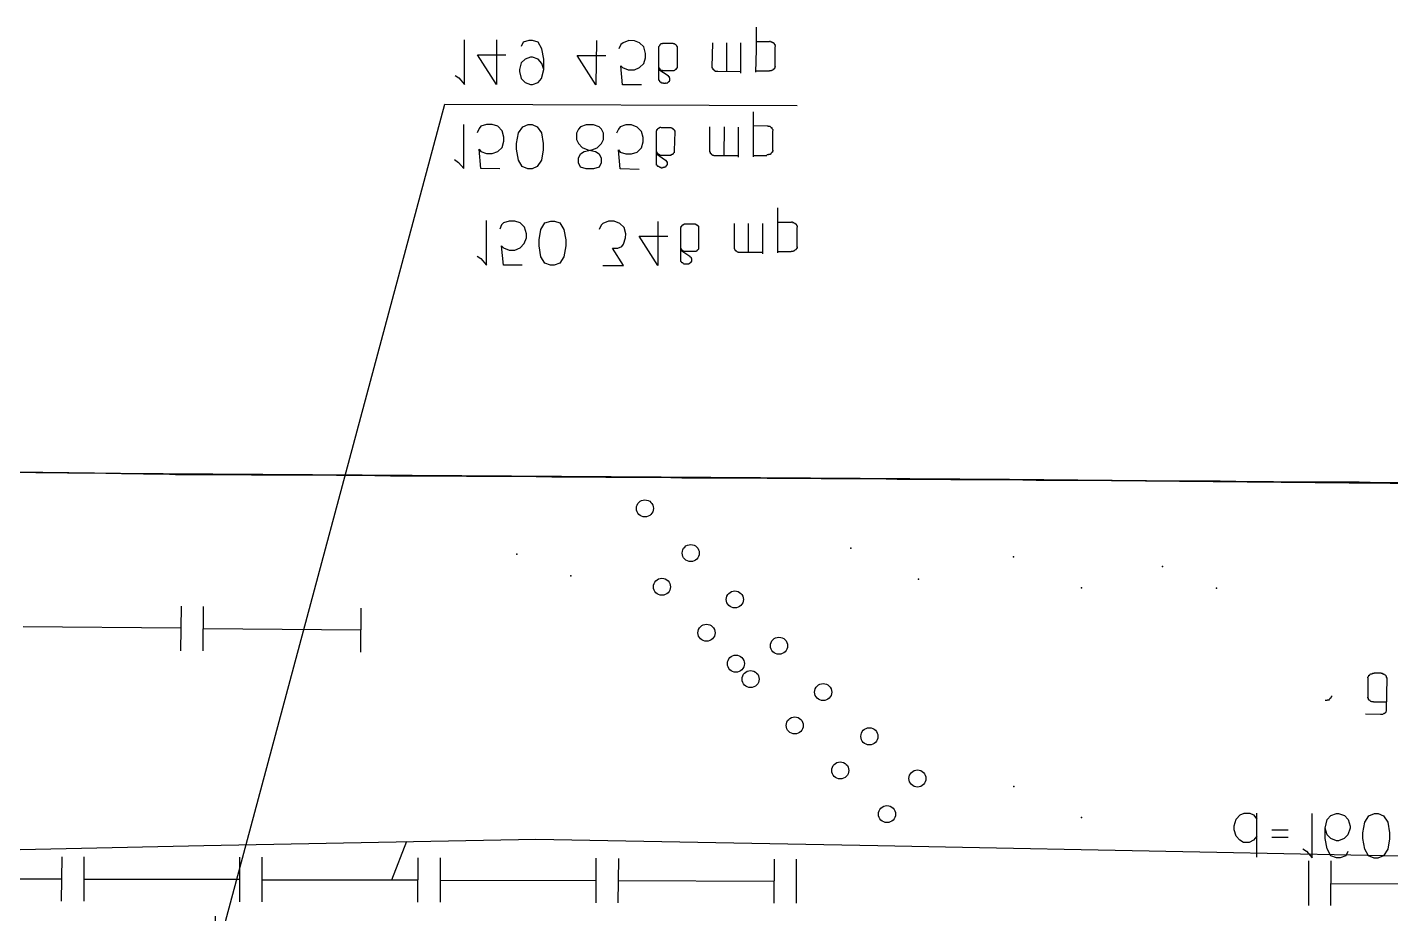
# Model space of a CAD drawing. Header units: metres. Extents: x 20 to 357, y 34 to 206.
# Drawn here: x 218.26 to 250.21, y 76.5 to 97.28 of the extents above; entities that cross this region are included whole.
import ezdxf

# ---------------------------------------------------------------- set-up
doc = ezdxf.new("R2010")
doc.units = ezdxf.units.M
for name, color, linetype in [('CURB', 7, 'Continuous'), ('ELECTR_CABLE_COMM', 7, 'Continuous'), ('GAS', 7, 'Continuous'), ('GRASS', 7, 'Continuous'), ('ROAD', 7, 'Continuous'), ('TREE', 7, 'Continuous')]:
    doc.layers.add(name, color=color, linetype=linetype)

# ---------------------------------------------------------------- blocks, each defined once
blk = doc.blocks.new('ТУЯ_ЗАПАДНАЯ')
blk.add_circle((0, 0), 0.2)
blk = doc.blocks.new('КАЛИНА_ОБЫКНОВЕННАЯ')
blk.add_circle((0, 0), 0.2)
blk = doc.blocks.new('МОЖЖЕВЕЛЬНИК')
blk.add_circle((0, 0), 0.2)
blk = doc.blocks.new('РЯБИНА_ОБЫКНОВЕННАЯ')
blk.add_circle((0, 0), 0.2)

msp = doc.modelspace()

# ---------------------------------------------------------------- linework, layer by layer
at = {"layer": 'CURB'}
msp.add_lwpolyline([(217.95, 86.852), (218.467, 86.841), (219.204, 86.83), (219.732, 86.83), (220.469, 86.819), (220.985, 86.808), (221.447, 86.808), (221.447, 86.808), (221.733, 86.797), (222.25, 86.797), (222.987, 86.797), (223.515, 86.786), (224.252, 86.786), (224.769, 86.786), (225.517, 86.775), (226.034, 86.775), (226.771, 86.764), (227.298, 86.764), (228.035, 86.764), (228.552, 86.753), (229.3, 86.753), (229.817, 86.753), (230.554, 86.742), (231.082, 86.742), (231.819, 86.731), (232.336, 86.731), (233.083, 86.731), (233.6, 86.72), (234.337, 86.72), (234.865, 86.72), (235.602, 86.709), (236.119, 86.709), (236.867, 86.698), (237.384, 86.698), (238.121, 86.698), (238.648, 86.687), (239.385, 86.687), (239.902, 86.676), (240.65, 86.676), (241.167, 86.676), (241.277, 86.676), (241.277, 86.676), (241.904, 86.665), (242.432, 86.665), (243.169, 86.665), (243.686, 86.654), (244.434, 86.654), (244.95, 86.643), (245.687, 86.643), (246.215, 86.643), (246.952, 86.632), (247.469, 86.632), (248.217, 86.621), (248.734, 86.621), (249.471, 86.621), (249.999, 86.61), (250.735, 86.61)], dxfattribs=at)
at = {"layer": 'ELECTR_CABLE_COMM'}
for points in [[(235.338, 96.223), (235.349, 96.751), (235.349, 96.751), (235.349, 97.278)], [(228.288, 96.146), (228.376, 96.091), (228.376, 96.091), (228.508, 95.937), (228.508, 95.937), (228.508, 96.982)], [(229.256, 96.982), (229.256, 95.937), (229.256, 95.937), (228.816, 96.63), (228.816, 96.63), (229.476, 96.63)], [(230.367, 96.289), (230.323, 96.432), (230.323, 96.432), (230.235, 96.531), (230.235, 96.531), (230.103, 96.575), (230.103, 96.575), (230.059, 96.575), (230.059, 96.575), (229.927, 96.531), (229.927, 96.531), (229.839, 96.443), (229.839, 96.443), (229.795, 96.289), (229.795, 96.289), (229.795, 96.245), (229.795, 96.245), (229.839, 96.08), (229.839, 96.08), (229.927, 95.981), (229.927, 95.981), (230.059, 95.937), (230.059, 95.937), (230.103, 95.937), (230.103, 95.937), (230.235, 95.981), (230.235, 95.981), (230.312, 96.08), (230.312, 96.08), (230.367, 96.289), (230.367, 96.289), (230.367, 96.531), (230.367, 96.531), (230.323, 96.773), (230.323, 96.773), (230.235, 96.927), (230.235, 96.927), (230.103, 96.971), (230.103, 96.971), (230.015, 96.971), (230.015, 96.971), (229.883, 96.927), (229.883, 96.927), (229.839, 96.828)], [(231.599, 96.971), (231.588, 95.926), (231.588, 95.926), (231.148, 96.619), (231.148, 96.619), (231.819, 96.619)], [(232.655, 95.926), (232.215, 95.926), (232.215, 95.926), (232.171, 96.377), (232.171, 96.377), (232.215, 96.333), (232.215, 96.333), (232.347, 96.278), (232.347, 96.278), (232.49, 96.278), (232.49, 96.278), (232.611, 96.333), (232.611, 96.333), (232.709, 96.432), (232.709, 96.432), (232.754, 96.564), (232.754, 96.564), (232.754, 96.663), (232.754, 96.663), (232.709, 96.817), (232.709, 96.817), (232.611, 96.916), (232.611, 96.916), (232.49, 96.96), (232.49, 96.96), (232.358, 96.971), (232.358, 96.971), (232.226, 96.916), (232.226, 96.916), (232.171, 96.872), (232.171, 96.872), (232.127, 96.773)], [(233.061, 96.795), (233.061, 96.806), (233.061, 96.806), (233.061, 96.817), (233.061, 96.817), (233.061, 96.828), (233.061, 96.828), (233.072, 96.828), (233.072, 96.828), (233.072, 96.839), (233.072, 96.839), (233.083, 96.85), (233.083, 96.85), (233.083, 96.861), (233.083, 96.861), (233.094, 96.861), (233.094, 96.861), (233.094, 96.872), (233.094, 96.872), (233.105, 96.872), (233.105, 96.872), (233.105, 96.883), (233.105, 96.883), (233.116, 96.894), (233.116, 96.894), (233.127, 96.894), (233.127, 96.894), (233.138, 96.894), (233.138, 96.894), (233.149, 96.894), (233.149, 96.894), (233.16, 96.905), (233.16, 96.905), (233.171, 96.905), (233.171, 96.905), (233.182, 96.905), (233.182, 96.905), (233.193, 96.905)], [(233.193, 96.905), (233.358, 96.905)], [(233.358, 96.905), (233.369, 96.905), (233.369, 96.905), (233.38, 96.905), (233.38, 96.905), (233.391, 96.905), (233.391, 96.905), (233.402, 96.905), (233.402, 96.905), (233.402, 96.894), (233.402, 96.894), (233.413, 96.894), (233.413, 96.894), (233.424, 96.894), (233.424, 96.894), (233.435, 96.883), (233.435, 96.883), (233.446, 96.883), (233.446, 96.883), (233.457, 96.883), (233.457, 96.883), (233.457, 96.872), (233.457, 96.872), (233.468, 96.861), (233.468, 96.861), (233.479, 96.85), (233.479, 96.85), (233.479, 96.839), (233.479, 96.839), (233.49, 96.828), (233.49, 96.828), (233.49, 96.817), (233.49, 96.817), (233.49, 96.806), (233.49, 96.806), (233.49, 96.795)], [(234.986, 96.234), (234.447, 96.245), (234.447, 96.245), (234.436, 96.245), (234.436, 96.245), (234.425, 96.245), (234.425, 96.245), (234.414, 96.245), (234.414, 96.245), (234.403, 96.245), (234.403, 96.245), (234.392, 96.245), (234.392, 96.245), (234.381, 96.245), (234.381, 96.245), (234.381, 96.256), (234.381, 96.256), (234.37, 96.267), (234.37, 96.267), (234.359, 96.267), (234.359, 96.267), (234.359, 96.278), (234.359, 96.278), (234.348, 96.278), (234.348, 96.278), (234.337, 96.278), (234.337, 96.278), (234.337, 96.289), (234.337, 96.289), (234.337, 96.3), (234.337, 96.3), (234.326, 96.311), (234.326, 96.311), (234.326, 96.322), (234.326, 96.322), (234.315, 96.322), (234.315, 96.322), (234.315, 96.333), (234.315, 96.333), (234.315, 96.344), (234.315, 96.344), (234.326, 96.916)], [(234.656, 96.245), (234.656, 96.916)], [(234.986, 96.201), (234.986, 96.916)], [(235.657, 96.938), (235.349, 96.938)], [(235.657, 96.949), (235.668, 96.949), (235.668, 96.949), (235.679, 96.949), (235.679, 96.949), (235.69, 96.938), (235.69, 96.938), (235.701, 96.938), (235.701, 96.938), (235.712, 96.938), (235.712, 96.938), (235.712, 96.927), (235.712, 96.927), (235.723, 96.927), (235.723, 96.927), (235.734, 96.927), (235.734, 96.927), (235.734, 96.916), (235.734, 96.916), (235.745, 96.916), (235.745, 96.916), (235.756, 96.916), (235.756, 96.916), (235.756, 96.905), (235.756, 96.905), (235.767, 96.894), (235.767, 96.894), (235.767, 96.883), (235.767, 96.883), (235.778, 96.883), (235.778, 96.883), (235.778, 96.872), (235.778, 96.872), (235.778, 96.861), (235.778, 96.861), (235.778, 96.85), (235.778, 96.85), (235.789, 96.85), (235.789, 96.85), (235.789, 96.839), (235.789, 96.839), (235.789, 96.828)], [(235.789, 96.355), (235.789, 96.817)], [(233.193, 95.959), (233.182, 95.959), (233.182, 95.959), (233.171, 95.959), (233.171, 95.959), (233.171, 95.97), (233.171, 95.97), (233.16, 95.97), (233.16, 95.97), (233.149, 95.97), (233.149, 95.97), (233.138, 95.97), (233.138, 95.97), (233.127, 95.97), (233.127, 95.97), (233.127, 95.981), (233.127, 95.981), (233.116, 95.981), (233.116, 95.981), (233.105, 95.981), (233.105, 95.981), (233.105, 95.992), (233.105, 95.992), (233.094, 96.003), (233.094, 96.003), (233.083, 96.003), (233.083, 96.003), (233.083, 96.014), (233.083, 96.014), (233.083, 96.025), (233.083, 96.025), (233.072, 96.025), (233.072, 96.025), (233.072, 96.036), (233.072, 96.036), (233.061, 96.047), (233.061, 96.047), (233.061, 96.058), (233.061, 96.058), (233.061, 96.069), (233.061, 96.069), (233.061, 96.795)], [(233.49, 96.795), (233.49, 96.355)], [(233.193, 96.256), (233.182, 96.256), (233.182, 96.256), (233.171, 96.256), (233.171, 96.256), (233.16, 96.256), (233.16, 96.256), (233.149, 96.256), (233.149, 96.256), (233.149, 96.267), (233.149, 96.267), (233.138, 96.267), (233.138, 96.267), (233.127, 96.267), (233.127, 96.267), (233.116, 96.267), (233.116, 96.267), (233.105, 96.278), (233.105, 96.278), (233.105, 96.289), (233.105, 96.289), (233.094, 96.289), (233.094, 96.289), (233.094, 96.3), (233.094, 96.3), (233.083, 96.3), (233.083, 96.3), (233.083, 96.311), (233.083, 96.311), (233.072, 96.322), (233.072, 96.322), (233.072, 96.333), (233.072, 96.333), (233.061, 96.333), (233.061, 96.333), (233.061, 96.344), (233.061, 96.344), (233.061, 96.355), (233.061, 96.355), (233.061, 96.366)], [(233.061, 96.289), (233.281, 96.146), (233.281, 96.146), (233.281, 96.135), (233.281, 96.135), (233.292, 96.124), (233.292, 96.124), (233.303, 96.124), (233.303, 96.124), (233.303, 96.113), (233.303, 96.113), (233.303, 96.102), (233.303, 96.102), (233.314, 96.091), (233.314, 96.091), (233.314, 96.08), (233.314, 96.08), (233.314, 96.069), (233.314, 96.069), (233.314, 96.058), (233.314, 96.058), (233.314, 96.047), (233.314, 96.047), (233.314, 96.036), (233.314, 96.036), (233.314, 96.025), (233.314, 96.025), (233.303, 96.025), (233.303, 96.025), (233.303, 96.014), (233.303, 96.014), (233.303, 96.003), (233.303, 96.003), (233.292, 96.003), (233.292, 96.003), (233.292, 95.992), (233.292, 95.992), (233.281, 95.992), (233.281, 95.992), (233.281, 95.981), (233.281, 95.981), (233.27, 95.981), (233.27, 95.981), (233.259, 95.97), (233.259, 95.97), (233.248, 95.959), (233.248, 95.959), (233.237, 95.97), (233.237, 95.97), (233.226, 95.97), (233.226, 95.97), (233.215, 95.97), (233.215, 95.97), (233.215, 95.959), (233.215, 95.959), (233.204, 95.959), (233.204, 95.959), (233.193, 95.959)], [(233.358, 96.256), (233.193, 96.256)], [(233.49, 96.355), (233.49, 96.344), (233.49, 96.344), (233.49, 96.333), (233.49, 96.333), (233.49, 96.322), (233.49, 96.322), (233.479, 96.322), (233.479, 96.322), (233.479, 96.311), (233.479, 96.311), (233.468, 96.3), (233.468, 96.3), (233.468, 96.289), (233.468, 96.289), (233.457, 96.289), (233.457, 96.289), (233.446, 96.289), (233.446, 96.289), (233.446, 96.278), (233.446, 96.278), (233.435, 96.267), (233.435, 96.267), (233.424, 96.267), (233.424, 96.267), (233.424, 96.256), (233.424, 96.256), (233.413, 96.256), (233.413, 96.256), (233.402, 96.256), (233.402, 96.256), (233.391, 96.256), (233.391, 96.256), (233.38, 96.256), (233.38, 96.256), (233.369, 96.256), (233.369, 96.256), (233.358, 96.256)], [(235.338, 96.256), (235.657, 96.256)], [(235.789, 96.366), (235.789, 96.355), (235.789, 96.355), (235.778, 96.344), (235.778, 96.344), (235.778, 96.333), (235.778, 96.333), (235.778, 96.322), (235.778, 96.322), (235.767, 96.311), (235.767, 96.311), (235.767, 96.3), (235.767, 96.3), (235.756, 96.3), (235.756, 96.3), (235.756, 96.289), (235.756, 96.289), (235.745, 96.289), (235.745, 96.289), (235.734, 96.289), (235.734, 96.289), (235.734, 96.278), (235.734, 96.278), (235.723, 96.267), (235.723, 96.267), (235.712, 96.267), (235.712, 96.267), (235.701, 96.267), (235.701, 96.267), (235.701, 96.256), (235.701, 96.256), (235.69, 96.256), (235.69, 96.256), (235.679, 96.256), (235.679, 96.256), (235.668, 96.256), (235.668, 96.256), (235.657, 96.256)], [(222.668, 76.437), (222.679, 75.469), (222.679, 75.469), (228.046, 95.475), (228.046, 95.475), (236.306, 95.442)], [(235.283, 94.243), (235.283, 94.771), (235.283, 94.771), (235.283, 95.299)], [(228.277, 94.177), (228.365, 94.111), (228.365, 94.111), (228.497, 93.968), (228.497, 93.968), (228.497, 95.002)], [(229.333, 93.957), (228.893, 93.968), (228.893, 93.968), (228.849, 94.419), (228.849, 94.419), (228.893, 94.364), (228.893, 94.364), (229.025, 94.32), (229.025, 94.32), (229.157, 94.32), (229.157, 94.32), (229.289, 94.364), (229.289, 94.364), (229.388, 94.463), (229.388, 94.463), (229.432, 94.606), (229.432, 94.606), (229.432, 94.705), (229.432, 94.705), (229.388, 94.848), (229.388, 94.848), (229.289, 94.958), (229.289, 94.958), (229.157, 95.002), (229.157, 95.002), (229.025, 95.002), (229.025, 95.002), (228.893, 94.958), (228.893, 94.958), (228.849, 94.903), (228.849, 94.903), (228.805, 94.804)], [(229.993, 93.957), (229.861, 94.012), (229.861, 94.012), (229.773, 94.166), (229.773, 94.166), (229.729, 94.419), (229.729, 94.419), (229.729, 94.551), (229.729, 94.551), (229.773, 94.804), (229.773, 94.804), (229.872, 94.947), (229.872, 94.947), (230.004, 95.002), (230.004, 95.002), (230.092, 95.002), (230.092, 95.002), (230.213, 94.947), (230.213, 94.947), (230.312, 94.804), (230.312, 94.804), (230.356, 94.551), (230.356, 94.551), (230.356, 94.408), (230.356, 94.408), (230.312, 94.166), (230.312, 94.166), (230.213, 94.012), (230.213, 94.012), (230.092, 93.957), (230.092, 93.957), (229.993, 93.957)], [(231.357, 93.957), (231.225, 94.001), (231.225, 94.001), (231.181, 94.1), (231.181, 94.1), (231.181, 94.21), (231.181, 94.21), (231.225, 94.309), (231.225, 94.309), (231.313, 94.364), (231.313, 94.364), (231.489, 94.408), (231.489, 94.408), (231.621, 94.452), (231.621, 94.452), (231.72, 94.551), (231.72, 94.551), (231.764, 94.65), (231.764, 94.65), (231.764, 94.793), (231.764, 94.793), (231.72, 94.892), (231.72, 94.892), (231.665, 94.947), (231.665, 94.947), (231.533, 94.991), (231.533, 94.991), (231.357, 94.991), (231.357, 94.991), (231.225, 94.947), (231.225, 94.947), (231.181, 94.892), (231.181, 94.892), (231.137, 94.793), (231.137, 94.793), (231.137, 94.65), (231.137, 94.65), (231.181, 94.551), (231.181, 94.551), (231.269, 94.463), (231.269, 94.463), (231.401, 94.408), (231.401, 94.408), (231.577, 94.364), (231.577, 94.364), (231.665, 94.309), (231.665, 94.309), (231.709, 94.21), (231.709, 94.21), (231.709, 94.1), (231.709, 94.1), (231.665, 94.001), (231.665, 94.001), (231.533, 93.957), (231.533, 93.957), (231.357, 93.957)], [(232.6, 93.946), (232.16, 93.957), (232.16, 93.957), (232.116, 94.408), (232.116, 94.408), (232.16, 94.353), (232.16, 94.353), (232.292, 94.309), (232.292, 94.309), (232.424, 94.309), (232.424, 94.309), (232.556, 94.353), (232.556, 94.353), (232.655, 94.452), (232.655, 94.452), (232.699, 94.595), (232.699, 94.595), (232.699, 94.694), (232.699, 94.694), (232.655, 94.837), (232.655, 94.837), (232.556, 94.936), (232.556, 94.936), (232.424, 94.991), (232.424, 94.991), (232.292, 94.991), (232.292, 94.991), (232.16, 94.947), (232.16, 94.947), (232.116, 94.892), (232.116, 94.892), (232.072, 94.793)], [(233.006, 94.826), (233.006, 94.837), (233.006, 94.837), (233.006, 94.848), (233.006, 94.848), (233.017, 94.848), (233.017, 94.848), (233.017, 94.859), (233.017, 94.859), (233.017, 94.87), (233.017, 94.87), (233.017, 94.881), (233.017, 94.881), (233.028, 94.881), (233.028, 94.881), (233.028, 94.892), (233.028, 94.892), (233.039, 94.892), (233.039, 94.892), (233.039, 94.903), (233.039, 94.903), (233.05, 94.903), (233.05, 94.903), (233.061, 94.914), (233.061, 94.914), (233.072, 94.914), (233.072, 94.914), (233.072, 94.925), (233.072, 94.925), (233.083, 94.925), (233.083, 94.925), (233.094, 94.936), (233.094, 94.936), (233.105, 94.936), (233.105, 94.936), (233.116, 94.925), (233.116, 94.925), (233.127, 94.925), (233.127, 94.925), (233.138, 94.925)], [(233.138, 94.925), (233.303, 94.925)], [(233.303, 94.925), (233.314, 94.925), (233.314, 94.925), (233.325, 94.925), (233.325, 94.925), (233.336, 94.925), (233.336, 94.925), (233.347, 94.925), (233.347, 94.925), (233.358, 94.925), (233.358, 94.925), (233.369, 94.914), (233.369, 94.914), (233.38, 94.914), (233.38, 94.914), (233.38, 94.903), (233.38, 94.903), (233.391, 94.903), (233.391, 94.903), (233.391, 94.892), (233.391, 94.892), (233.402, 94.892), (233.402, 94.892), (233.413, 94.892), (233.413, 94.892), (233.413, 94.881), (233.413, 94.881), (233.424, 94.87), (233.424, 94.87), (233.424, 94.859), (233.424, 94.859), (233.435, 94.859), (233.435, 94.859), (233.435, 94.848), (233.435, 94.848), (233.435, 94.837), (233.435, 94.837), (233.435, 94.826)], [(234.931, 94.265), (234.381, 94.265), (234.381, 94.265), (234.37, 94.265), (234.37, 94.265), (234.359, 94.265), (234.359, 94.265), (234.348, 94.276), (234.348, 94.276), (234.337, 94.276), (234.337, 94.276), (234.326, 94.276), (234.326, 94.276), (234.315, 94.287), (234.315, 94.287), (234.304, 94.287), (234.304, 94.287), (234.293, 94.298), (234.293, 94.298), (234.293, 94.309), (234.293, 94.309), (234.282, 94.309), (234.282, 94.309), (234.282, 94.32), (234.282, 94.32), (234.271, 94.32), (234.271, 94.32), (234.271, 94.331), (234.271, 94.331), (234.271, 94.342), (234.271, 94.342), (234.271, 94.353), (234.271, 94.353), (234.26, 94.353), (234.26, 94.353), (234.26, 94.364), (234.26, 94.364), (234.26, 94.375), (234.26, 94.375), (234.26, 94.947)], [(234.59, 94.265), (234.601, 94.947)], [(234.931, 94.232), (234.931, 94.936)], [(235.602, 94.958), (235.283, 94.969)], [(235.602, 94.969), (235.613, 94.969), (235.613, 94.969), (235.624, 94.969), (235.624, 94.969), (235.624, 94.958), (235.624, 94.958), (235.635, 94.958), (235.635, 94.958), (235.646, 94.958), (235.646, 94.958), (235.657, 94.958), (235.657, 94.958), (235.668, 94.958), (235.668, 94.958), (235.679, 94.947), (235.679, 94.947), (235.69, 94.936), (235.69, 94.936), (235.69, 94.925), (235.69, 94.925), (235.701, 94.925), (235.701, 94.925), (235.712, 94.925), (235.712, 94.925), (235.712, 94.914), (235.712, 94.914), (235.712, 94.903), (235.712, 94.903), (235.723, 94.892), (235.723, 94.892), (235.723, 94.881), (235.723, 94.881), (235.734, 94.881), (235.734, 94.881), (235.734, 94.87), (235.734, 94.87), (235.734, 94.859)], [(233.127, 93.979), (233.116, 93.979), (233.116, 93.979), (233.116, 93.99), (233.116, 93.99), (233.105, 93.99), (233.105, 93.99), (233.094, 93.99), (233.094, 93.99), (233.083, 93.99), (233.083, 93.99), (233.083, 94.001), (233.083, 94.001), (233.072, 94.001), (233.072, 94.001), (233.061, 94.012), (233.061, 94.012), (233.05, 94.012), (233.05, 94.012), (233.039, 94.012), (233.039, 94.012), (233.028, 94.023), (233.028, 94.023), (233.028, 94.034), (233.028, 94.034), (233.017, 94.045), (233.017, 94.045), (233.006, 94.045), (233.006, 94.045), (233.006, 94.056), (233.006, 94.056), (233.006, 94.067), (233.006, 94.067), (233.006, 94.078), (233.006, 94.078), (233.006, 94.089), (233.006, 94.089), (233.006, 94.1), (233.006, 94.1), (233.006, 94.826)], [(233.435, 94.826), (233.424, 94.386)], [(235.734, 94.386), (235.734, 94.848)], [(233.127, 94.276), (233.116, 94.276), (233.116, 94.276), (233.105, 94.276), (233.105, 94.276), (233.094, 94.276), (233.094, 94.276), (233.083, 94.287), (233.083, 94.287), (233.072, 94.287), (233.072, 94.287), (233.072, 94.298), (233.072, 94.298), (233.061, 94.298), (233.061, 94.298), (233.05, 94.309), (233.05, 94.309), (233.039, 94.309), (233.039, 94.309), (233.039, 94.32), (233.039, 94.32), (233.028, 94.32), (233.028, 94.32), (233.028, 94.331), (233.028, 94.331), (233.017, 94.331), (233.017, 94.331), (233.017, 94.342), (233.017, 94.342), (233.017, 94.353), (233.017, 94.353), (233.017, 94.364), (233.017, 94.364), (233.006, 94.364), (233.006, 94.364), (233.006, 94.375), (233.006, 94.375), (233.006, 94.386)], [(233.006, 94.309), (233.215, 94.166), (233.215, 94.166), (233.226, 94.166), (233.226, 94.166), (233.237, 94.155), (233.237, 94.155), (233.237, 94.144), (233.237, 94.144), (233.237, 94.133), (233.237, 94.133), (233.248, 94.133), (233.248, 94.133), (233.259, 94.122), (233.259, 94.122), (233.259, 94.111), (233.259, 94.111), (233.259, 94.1), (233.259, 94.1), (233.259, 94.089), (233.259, 94.089), (233.259, 94.078), (233.259, 94.078), (233.259, 94.067), (233.259, 94.067), (233.259, 94.056), (233.259, 94.056), (233.248, 94.056), (233.248, 94.056), (233.248, 94.045), (233.248, 94.045), (233.248, 94.034), (233.248, 94.034), (233.237, 94.034), (233.237, 94.034), (233.237, 94.023), (233.237, 94.023), (233.226, 94.023), (233.226, 94.023), (233.226, 94.012), (233.226, 94.012), (233.215, 94.012), (233.215, 94.012), (233.215, 94.001), (233.215, 94.001), (233.204, 94.001), (233.204, 94.001), (233.193, 94.001), (233.193, 94.001), (233.193, 93.99), (233.193, 93.99), (233.182, 93.99), (233.182, 93.99), (233.171, 93.99), (233.171, 93.99), (233.16, 93.99), (233.16, 93.99), (233.149, 93.979), (233.149, 93.979), (233.138, 93.979), (233.138, 93.979), (233.127, 93.979)], [(233.303, 94.276), (233.127, 94.276)], [(233.424, 94.386), (233.424, 94.375), (233.424, 94.375), (233.424, 94.364), (233.424, 94.364), (233.424, 94.353), (233.424, 94.353), (233.424, 94.342), (233.424, 94.342), (233.424, 94.331), (233.424, 94.331), (233.413, 94.331), (233.413, 94.331), (233.402, 94.32), (233.402, 94.32), (233.402, 94.309), (233.402, 94.309), (233.391, 94.309), (233.391, 94.309), (233.391, 94.298), (233.391, 94.298), (233.38, 94.298), (233.38, 94.298), (233.369, 94.298), (233.369, 94.298), (233.358, 94.287), (233.358, 94.287), (233.347, 94.287), (233.347, 94.287), (233.347, 94.276), (233.347, 94.276), (233.336, 94.276), (233.336, 94.276), (233.325, 94.276), (233.325, 94.276), (233.314, 94.276), (233.314, 94.276), (233.303, 94.276)], [(235.283, 94.276), (235.591, 94.276)], [(235.734, 94.397), (235.734, 94.386), (235.734, 94.386), (235.734, 94.375), (235.734, 94.375), (235.723, 94.364), (235.723, 94.364), (235.723, 94.353), (235.723, 94.353), (235.712, 94.353), (235.712, 94.353), (235.712, 94.342), (235.712, 94.342), (235.712, 94.331), (235.712, 94.331), (235.701, 94.331), (235.701, 94.331), (235.69, 94.32), (235.69, 94.32), (235.69, 94.309), (235.69, 94.309), (235.679, 94.309), (235.679, 94.309), (235.679, 94.298), (235.679, 94.298), (235.668, 94.298), (235.668, 94.298), (235.657, 94.298), (235.657, 94.298), (235.646, 94.298), (235.646, 94.298), (235.635, 94.298), (235.635, 94.298), (235.635, 94.287), (235.635, 94.287), (235.624, 94.287), (235.624, 94.287), (235.613, 94.287), (235.613, 94.287), (235.602, 94.287), (235.602, 94.287), (235.591, 94.287)]]:
    msp.add_lwpolyline(points, dxfattribs=at)
at = {"layer": 'GAS'}
for points in [[(235.855, 91.988), (235.855, 92.516), (235.855, 92.516), (235.855, 93.044)], [(228.805, 91.911), (228.893, 91.856), (228.893, 91.856), (229.025, 91.702), (229.025, 91.702), (229.025, 92.747)], [(229.861, 91.702), (229.421, 91.702), (229.421, 91.702), (229.377, 92.153), (229.377, 92.153), (229.421, 92.109), (229.421, 92.109), (229.553, 92.054), (229.553, 92.054), (229.685, 92.054), (229.685, 92.054), (229.817, 92.109), (229.817, 92.109), (229.905, 92.208), (229.905, 92.208), (229.96, 92.34), (229.96, 92.34), (229.96, 92.439), (229.96, 92.439), (229.916, 92.593), (229.916, 92.593), (229.817, 92.692), (229.817, 92.692), (229.685, 92.736), (229.685, 92.736), (229.553, 92.736), (229.553, 92.736), (229.421, 92.692), (229.421, 92.692), (229.377, 92.648), (229.377, 92.648), (229.333, 92.549)], [(230.521, 91.702), (230.389, 91.746), (230.389, 91.746), (230.301, 91.9), (230.301, 91.9), (230.257, 92.153), (230.257, 92.153), (230.257, 92.296), (230.257, 92.296), (230.301, 92.538), (230.301, 92.538), (230.389, 92.692), (230.389, 92.692), (230.532, 92.736), (230.532, 92.736), (230.62, 92.736), (230.62, 92.736), (230.741, 92.692), (230.741, 92.692), (230.84, 92.538), (230.84, 92.538), (230.884, 92.296), (230.884, 92.296), (230.884, 92.153), (230.884, 92.153), (230.84, 91.9), (230.84, 91.9), (230.741, 91.746), (230.741, 91.746), (230.609, 91.702), (230.609, 91.702), (230.521, 91.702)], [(231.753, 91.691), (232.237, 91.691), (232.237, 91.691), (231.973, 92.098), (231.973, 92.098), (232.105, 92.098), (232.105, 92.098), (232.193, 92.142), (232.193, 92.142), (232.237, 92.197), (232.237, 92.197), (232.281, 92.34), (232.281, 92.34), (232.292, 92.439), (232.292, 92.439), (232.248, 92.582), (232.248, 92.582), (232.149, 92.681), (232.149, 92.681), (232.017, 92.736), (232.017, 92.736), (231.885, 92.736), (231.885, 92.736), (231.753, 92.681), (231.753, 92.681), (231.709, 92.637), (231.709, 92.637), (231.665, 92.538)], [(233.039, 92.725), (233.039, 91.691), (233.039, 91.691), (232.6, 92.384), (232.6, 92.384), (233.27, 92.384)], [(233.578, 92.56), (233.578, 92.571), (233.578, 92.571), (233.578, 92.582), (233.578, 92.582), (233.589, 92.582), (233.589, 92.582), (233.589, 92.593), (233.589, 92.593), (233.589, 92.604), (233.589, 92.604), (233.589, 92.615), (233.589, 92.615), (233.6, 92.615), (233.6, 92.615), (233.6, 92.626), (233.6, 92.626), (233.611, 92.626), (233.611, 92.626), (233.611, 92.637), (233.611, 92.637), (233.622, 92.648), (233.622, 92.648), (233.633, 92.648), (233.633, 92.648), (233.644, 92.648), (233.644, 92.648), (233.644, 92.659), (233.644, 92.659), (233.655, 92.659), (233.655, 92.659), (233.666, 92.67), (233.666, 92.67), (233.677, 92.67), (233.677, 92.67), (233.688, 92.67), (233.688, 92.67), (233.699, 92.67), (233.699, 92.67), (233.71, 92.67)], [(233.71, 92.67), (233.875, 92.67)], [(233.875, 92.67), (233.886, 92.67), (233.886, 92.67), (233.897, 92.67), (233.897, 92.67), (233.908, 92.67), (233.908, 92.67), (233.919, 92.67), (233.919, 92.67), (233.919, 92.659), (233.919, 92.659), (233.93, 92.659), (233.93, 92.659), (233.941, 92.648), (233.941, 92.648), (233.952, 92.648), (233.952, 92.648), (233.963, 92.648), (233.963, 92.648), (233.963, 92.637), (233.963, 92.637), (233.974, 92.637), (233.974, 92.637), (233.974, 92.626), (233.974, 92.626), (233.985, 92.615), (233.985, 92.615), (233.996, 92.615), (233.996, 92.615), (233.996, 92.604), (233.996, 92.604), (233.996, 92.593), (233.996, 92.593), (233.996, 92.582), (233.996, 92.582), (233.996, 92.571), (233.996, 92.571), (233.996, 92.56)], [(235.503, 91.999), (234.953, 91.999), (234.953, 91.999), (234.942, 91.999), (234.942, 91.999), (234.931, 91.999), (234.931, 91.999), (234.92, 92.01), (234.92, 92.01), (234.909, 92.01), (234.909, 92.01), (234.898, 92.01), (234.898, 92.01), (234.887, 92.021), (234.887, 92.021), (234.887, 92.032), (234.887, 92.032), (234.876, 92.032), (234.876, 92.032), (234.865, 92.032), (234.865, 92.032), (234.865, 92.043), (234.865, 92.043), (234.854, 92.043), (234.854, 92.043), (234.854, 92.054), (234.854, 92.054), (234.843, 92.065), (234.843, 92.065), (234.843, 92.076), (234.843, 92.076), (234.843, 92.087), (234.843, 92.087), (234.832, 92.087), (234.832, 92.087), (234.832, 92.098), (234.832, 92.098), (234.832, 92.109), (234.832, 92.109), (234.832, 92.681)], [(235.162, 91.999), (235.162, 92.681)], [(235.503, 91.966), (235.503, 92.681)], [(236.174, 92.703), (235.855, 92.703)], [(236.174, 92.714), (236.185, 92.714), (236.185, 92.714), (236.196, 92.714), (236.196, 92.714), (236.196, 92.703), (236.196, 92.703), (236.207, 92.703), (236.207, 92.703), (236.218, 92.703), (236.218, 92.703), (236.229, 92.692), (236.229, 92.692), (236.24, 92.692), (236.24, 92.692), (236.251, 92.681), (236.251, 92.681), (236.262, 92.681), (236.262, 92.681), (236.262, 92.67), (236.262, 92.67), (236.273, 92.67), (236.273, 92.67), (236.284, 92.659), (236.284, 92.659), (236.284, 92.648), (236.284, 92.648), (236.295, 92.637), (236.295, 92.637), (236.295, 92.626), (236.295, 92.626), (236.295, 92.615), (236.295, 92.615), (236.306, 92.615), (236.306, 92.615), (236.306, 92.604), (236.306, 92.604), (236.306, 92.593)], [(233.699, 91.724), (233.688, 91.724), (233.688, 91.724), (233.677, 91.724), (233.677, 91.724), (233.666, 91.724), (233.666, 91.724), (233.655, 91.724), (233.655, 91.724), (233.644, 91.735), (233.644, 91.735), (233.633, 91.746), (233.633, 91.746), (233.622, 91.746), (233.622, 91.746), (233.622, 91.757), (233.622, 91.757), (233.611, 91.757), (233.611, 91.757), (233.6, 91.757), (233.6, 91.757), (233.6, 91.768), (233.6, 91.768), (233.589, 91.779), (233.589, 91.779), (233.589, 91.79), (233.589, 91.79), (233.578, 91.79), (233.578, 91.79), (233.578, 91.801), (233.578, 91.801), (233.578, 91.812), (233.578, 91.812), (233.578, 91.823), (233.578, 91.823), (233.578, 91.834), (233.578, 91.834), (233.578, 92.56)], [(233.996, 92.56), (233.996, 92.12)], [(236.306, 92.12), (236.306, 92.582)], [(233.699, 92.021), (233.688, 92.021), (233.688, 92.021), (233.677, 92.021), (233.677, 92.021), (233.666, 92.021), (233.666, 92.021), (233.655, 92.021), (233.655, 92.021), (233.644, 92.021), (233.644, 92.021), (233.644, 92.032), (233.644, 92.032), (233.633, 92.032), (233.633, 92.032), (233.622, 92.043), (233.622, 92.043), (233.611, 92.054), (233.611, 92.054), (233.6, 92.054), (233.6, 92.054), (233.6, 92.065), (233.6, 92.065), (233.589, 92.065), (233.589, 92.065), (233.589, 92.076), (233.589, 92.076), (233.589, 92.087), (233.589, 92.087), (233.589, 92.098), (233.589, 92.098), (233.578, 92.098), (233.578, 92.098), (233.578, 92.109), (233.578, 92.109), (233.578, 92.12)], [(233.578, 92.054), (233.787, 91.911), (233.787, 91.911), (233.787, 91.9), (233.787, 91.9), (233.798, 91.9), (233.798, 91.9), (233.809, 91.889), (233.809, 91.889), (233.809, 91.878), (233.809, 91.878), (233.82, 91.878), (233.82, 91.878), (233.82, 91.867), (233.82, 91.867), (233.831, 91.856), (233.831, 91.856), (233.831, 91.845), (233.831, 91.845), (233.831, 91.834), (233.831, 91.834), (233.831, 91.823), (233.831, 91.823), (233.831, 91.812), (233.831, 91.812), (233.831, 91.801), (233.831, 91.801), (233.831, 91.79), (233.831, 91.79), (233.82, 91.79), (233.82, 91.79), (233.82, 91.779), (233.82, 91.779), (233.809, 91.779), (233.809, 91.779), (233.809, 91.768), (233.809, 91.768), (233.809, 91.757), (233.809, 91.757), (233.798, 91.757), (233.798, 91.757), (233.787, 91.757), (233.787, 91.757), (233.787, 91.746), (233.787, 91.746), (233.776, 91.735), (233.776, 91.735), (233.765, 91.735), (233.765, 91.735), (233.765, 91.724), (233.765, 91.724), (233.754, 91.724), (233.754, 91.724), (233.743, 91.724), (233.743, 91.724), (233.732, 91.724), (233.732, 91.724), (233.721, 91.724), (233.721, 91.724), (233.71, 91.724), (233.71, 91.724), (233.699, 91.724)], [(233.875, 92.021), (233.699, 92.021)], [(233.996, 92.12), (233.996, 92.109), (233.996, 92.109), (233.996, 92.098), (233.996, 92.098), (233.996, 92.087), (233.996, 92.087), (233.996, 92.076), (233.996, 92.076), (233.985, 92.065), (233.985, 92.065), (233.974, 92.054), (233.974, 92.054), (233.963, 92.054), (233.963, 92.054), (233.963, 92.043), (233.963, 92.043), (233.952, 92.043), (233.952, 92.043), (233.952, 92.032), (233.952, 92.032), (233.941, 92.032), (233.941, 92.032), (233.93, 92.021), (233.93, 92.021), (233.919, 92.021), (233.919, 92.021), (233.908, 92.021), (233.908, 92.021), (233.897, 92.021), (233.897, 92.021), (233.886, 92.021), (233.886, 92.021), (233.875, 92.021)], [(235.855, 92.021), (236.163, 92.021)], [(236.306, 92.131), (236.306, 92.12), (236.306, 92.12), (236.306, 92.109), (236.306, 92.109), (236.295, 92.109), (236.295, 92.109), (236.295, 92.098), (236.295, 92.098), (236.295, 92.087), (236.295, 92.087), (236.284, 92.087), (236.284, 92.087), (236.284, 92.076), (236.284, 92.076), (236.284, 92.065), (236.284, 92.065), (236.273, 92.065), (236.273, 92.065), (236.262, 92.054), (236.262, 92.054), (236.251, 92.054), (236.251, 92.054), (236.251, 92.043), (236.251, 92.043), (236.24, 92.043), (236.24, 92.043), (236.229, 92.032), (236.229, 92.032), (236.218, 92.032), (236.218, 92.032), (236.207, 92.032), (236.207, 92.032), (236.207, 92.021), (236.207, 92.021), (236.196, 92.021), (236.196, 92.021), (236.185, 92.021), (236.185, 92.021), (236.174, 92.021), (236.174, 92.021), (236.163, 92.021)], [(221.865, 82.662), (221.876, 83.707)], [(222.382, 82.662), (222.393, 83.696)], [(226.078, 82.629), (226.089, 83.663)], [(221.865, 83.19), (218.17, 83.223)], [(226.078, 83.146), (222.393, 83.179)], [(249.68, 82.024), (249.68, 82.035), (249.68, 82.035), (249.68, 82.046), (249.68, 82.046), (249.691, 82.057), (249.691, 82.057), (249.691, 82.068), (249.691, 82.068), (249.702, 82.068), (249.702, 82.068), (249.702, 82.079), (249.702, 82.079), (249.702, 82.09), (249.702, 82.09), (249.713, 82.09), (249.713, 82.09), (249.724, 82.09), (249.724, 82.09), (249.724, 82.101), (249.724, 82.101), (249.735, 82.112), (249.735, 82.112), (249.746, 82.123), (249.746, 82.123), (249.757, 82.123), (249.757, 82.123), (249.768, 82.123), (249.768, 82.123), (249.779, 82.123), (249.779, 82.123), (249.79, 82.134), (249.79, 82.134), (249.801, 82.134), (249.801, 82.134), (249.812, 82.134), (249.812, 82.134), (249.823, 82.134)], [(249.988, 82.134), (249.823, 82.134)], [(249.988, 82.134), (249.999, 82.134), (249.999, 82.134), (250.01, 82.134), (250.01, 82.134), (250.021, 82.134), (250.021, 82.134), (250.021, 82.123), (250.021, 82.123), (250.032, 82.123), (250.032, 82.123), (250.043, 82.123), (250.043, 82.123), (250.043, 82.112), (250.043, 82.112), (250.054, 82.112), (250.054, 82.112), (250.065, 82.112), (250.065, 82.112), (250.076, 82.101), (250.076, 82.101), (250.087, 82.09), (250.087, 82.09), (250.087, 82.079), (250.087, 82.079), (250.098, 82.079), (250.098, 82.079), (250.109, 82.068), (250.109, 82.068), (250.109, 82.057), (250.109, 82.057), (250.109, 82.046), (250.109, 82.046), (250.109, 82.035), (250.109, 82.035), (250.12, 82.035), (250.12, 82.035), (250.12, 82.024), (250.12, 82.024), (250.12, 82.013)], [(250.12, 82.013), (250.109, 81.276), (250.109, 81.276), (250.109, 81.265), (250.109, 81.265), (250.109, 81.254), (250.109, 81.254), (250.109, 81.243), (250.109, 81.243), (250.098, 81.232), (250.098, 81.232), (250.098, 81.221), (250.098, 81.221), (250.087, 81.221), (250.087, 81.221), (250.087, 81.21), (250.087, 81.21), (250.076, 81.199), (250.076, 81.199), (250.065, 81.188), (250.065, 81.188), (250.054, 81.188), (250.054, 81.188), (250.043, 81.177), (250.043, 81.177), (250.032, 81.177), (250.032, 81.177), (250.021, 81.166), (250.021, 81.166), (250.01, 81.166), (250.01, 81.166), (249.999, 81.166), (249.999, 81.166), (249.988, 81.166), (249.988, 81.166), (249.977, 81.166), (249.977, 81.166), (249.625, 81.177)], [(249.68, 82.024), (249.68, 81.573)], [(248.822, 81.606), (248.822, 81.595), (248.822, 81.595), (248.822, 81.584), (248.822, 81.584), (248.811, 81.573), (248.811, 81.573), (248.811, 81.562), (248.811, 81.562), (248.8, 81.562), (248.8, 81.562), (248.8, 81.551), (248.8, 81.551), (248.8, 81.54), (248.8, 81.54), (248.789, 81.54), (248.789, 81.54), (248.778, 81.529), (248.778, 81.529), (248.767, 81.518), (248.767, 81.518), (248.767, 81.507), (248.767, 81.507), (248.756, 81.507), (248.756, 81.507), (248.745, 81.507), (248.745, 81.507), (248.734, 81.507), (248.734, 81.507), (248.723, 81.507), (248.723, 81.507), (248.723, 81.496), (248.723, 81.496), (248.712, 81.496), (248.712, 81.496), (248.701, 81.496), (248.701, 81.496), (248.69, 81.496), (248.69, 81.496), (248.679, 81.496)], [(249.812, 81.463), (249.801, 81.463), (249.801, 81.463), (249.79, 81.463), (249.79, 81.463), (249.779, 81.463), (249.779, 81.463), (249.768, 81.463), (249.768, 81.463), (249.757, 81.474), (249.757, 81.474), (249.746, 81.474), (249.746, 81.474), (249.735, 81.485), (249.735, 81.485), (249.735, 81.496), (249.735, 81.496), (249.724, 81.496), (249.724, 81.496), (249.713, 81.496), (249.713, 81.496), (249.713, 81.507), (249.713, 81.507), (249.702, 81.507), (249.702, 81.507), (249.702, 81.518), (249.702, 81.518), (249.691, 81.518), (249.691, 81.518), (249.691, 81.529), (249.691, 81.529), (249.691, 81.54), (249.691, 81.54), (249.691, 81.551), (249.691, 81.551), (249.68, 81.551), (249.68, 81.551), (249.68, 81.562), (249.68, 81.562), (249.68, 81.573)], [(249.812, 81.463), (250.12, 81.463)], [(247.073, 78.318), (246.996, 78.219), (246.996, 78.219), (246.897, 78.164), (246.897, 78.164), (246.765, 78.164), (246.765, 78.164), (246.677, 78.219), (246.677, 78.219), (246.589, 78.318), (246.589, 78.318), (246.545, 78.461), (246.545, 78.461), (246.545, 78.56), (246.545, 78.56), (246.589, 78.714), (246.589, 78.714), (246.688, 78.813), (246.688, 78.813), (246.776, 78.857), (246.776, 78.857), (246.908, 78.857), (246.908, 78.857), (246.996, 78.813), (246.996, 78.813), (247.073, 78.714)], [(247.073, 77.823), (247.073, 78.857)], [(248.151, 78.021), (248.239, 77.966), (248.239, 77.966), (248.371, 77.812), (248.371, 77.812), (248.371, 78.846)], [(249.207, 77.955), (249.163, 77.856), (249.163, 77.856), (249.031, 77.812), (249.031, 77.812), (248.943, 77.812), (248.943, 77.812), (248.811, 77.856), (248.811, 77.856), (248.723, 78.021), (248.723, 78.021), (248.679, 78.263), (248.679, 78.263), (248.679, 78.505), (248.679, 78.505), (248.723, 78.703), (248.723, 78.703), (248.811, 78.802), (248.811, 78.802), (248.943, 78.846), (248.943, 78.846), (248.987, 78.846), (248.987, 78.846), (249.13, 78.802), (249.13, 78.802), (249.218, 78.703), (249.218, 78.703), (249.262, 78.549), (249.262, 78.549), (249.262, 78.505), (249.262, 78.505), (249.207, 78.351), (249.207, 78.351), (249.119, 78.263), (249.119, 78.263), (248.987, 78.208), (248.987, 78.208), (248.943, 78.208), (248.943, 78.208), (248.811, 78.263), (248.811, 78.263), (248.723, 78.351), (248.723, 78.351), (248.679, 78.505)], [(249.823, 77.801), (249.691, 77.856), (249.691, 77.856), (249.603, 78.01), (249.603, 78.01), (249.559, 78.263), (249.559, 78.263), (249.559, 78.395), (249.559, 78.395), (249.603, 78.648), (249.603, 78.648), (249.702, 78.791), (249.702, 78.791), (249.834, 78.846), (249.834, 78.846), (249.922, 78.846), (249.922, 78.846), (250.043, 78.791), (250.043, 78.791), (250.142, 78.648), (250.142, 78.648), (250.186, 78.395), (250.186, 78.395), (250.186, 78.252), (250.186, 78.252), (250.142, 78.01), (250.142, 78.01), (250.043, 77.856), (250.043, 77.856), (249.911, 77.801), (249.911, 77.801), (249.823, 77.801)], [(247.425, 78.461), (247.81, 78.461)], [(247.425, 78.296), (247.81, 78.296)], [(226.804, 77.295), (227.155, 78.197)], [(219.072, 77.834), (219.061, 76.789)], [(219.589, 77.834), (219.589, 76.789)], [(223.24, 77.823), (223.24, 76.778)], [(223.757, 77.823), (223.757, 76.778)], [(227.419, 77.812), (227.408, 76.767)], [(227.936, 77.812), (227.936, 76.767)], [(231.588, 77.801), (231.588, 76.756)], [(232.116, 77.79), (232.105, 76.756)], [(235.767, 77.779), (235.756, 76.745)], [(236.284, 77.779), (236.284, 76.745)], [(248.283, 77.735), (248.283, 76.69)], [(248.811, 77.735), (248.8, 76.69)], [(215.409, 77.328), (216.201, 77.317), (216.201, 77.317), (219.072, 77.317)], [(219.589, 77.306), (223.24, 77.306)], [(223.757, 77.295), (226.804, 77.295), (226.804, 77.295), (227.419, 77.295)], [(227.936, 77.284), (231.588, 77.273)], [(232.105, 77.273), (235.767, 77.262)], [(248.8, 77.207), (252.462, 77.196)]]:
    msp.add_lwpolyline(points, dxfattribs=at)
at = {"layer": 'GRASS'}
for points in [[(213.595, 86.907), (218.764, 86.841), (221.447, 86.808), (225.506, 86.775), (233.215, 86.731), (241.277, 86.676), (249.24, 86.599), (266.573, 86.456), (267.365, 86.445), (277.857, 86.401), (289.361, 86.346), (292.517, 86.335), (308.146, 86.269), (330.89, 86.17)], [(327.623, 77.031), (304.956, 77.372), (289.262, 77.24), (286.116, 77.262), (274.623, 77.339), (264.197, 77.581), (263.405, 77.592), (246.138, 77.933), (238.198, 78.087), (230.18, 78.241), (222.404, 78.087), (215.585, 77.944)]]:
    msp.add_lwpolyline(points, dxfattribs=at)
at = {"layer": 'ROAD'}
msp.add_lwpolyline([(263.515, 86.478), (246.897, 86.621), (241.277, 86.676), (221.447, 86.808), (221.051, 86.808), (205.918, 87.006)], dxfattribs=at)
at = {"layer": 'TREE'}
for p in [(237.56, 85.07), (229.739, 84.927), (241.376, 84.866), (230.999, 84.419), (244.864, 84.636), (239.15, 84.343), (242.966, 84.134), (246.127, 84.133), (241.382, 79.483), (242.966, 78.755)]:
    msp.add_point(p, dxfattribs=at)

# ---------------------------------------------------------------- block references
at = {"layer": 'BUSH'}
for name, p in [('КАЛИНА_ОБЫКНОВЕННАЯ', (232.736, 86)), ('КАЛИНА_ОБЫКНОВЕННАЯ', (233.81, 84.953)), ('ТУЯ_ЗАПАДНАЯ', (233.136, 84.162)), ('КАЛИНА_ОБЫКНОВЕННАЯ', (234.844, 83.866)), ('КАЛИНА_ОБЫКНОВЕННАЯ', (234.179, 83.085)), ('КАЛИНА_ОБЫКНОВЕННАЯ', (235.878, 82.78)), ('КАЛИНА_ОБЫКНОВЕННАЯ', (235.213, 81.998)), ('МОЖЖЕВЕЛЬНИК', (236.913, 81.694)), ('КАЛИНА_ОБЫКНОВЕННАЯ', (236.247, 80.912)), ('МОЖЖЕВЕЛЬНИК', (237.996, 80.656)), ('КАЛИНА_ОБЫКНОВЕННАЯ', (237.314, 79.857)), ('МОЖЖЕВЕЛЬНИК', (239.123, 79.668)), ('МОЖЖЕВЕЛЬНИК', (238.409, 78.833))]:
    msp.add_blockref(name, p, dxfattribs=at)
at = {"layer": 'TREE'}
msp.add_blockref('РЯБИНА_ОБЫКНОВЕННАЯ', (234.868, 82.36), dxfattribs=at)

doc.saveas('drawing.dxf')
